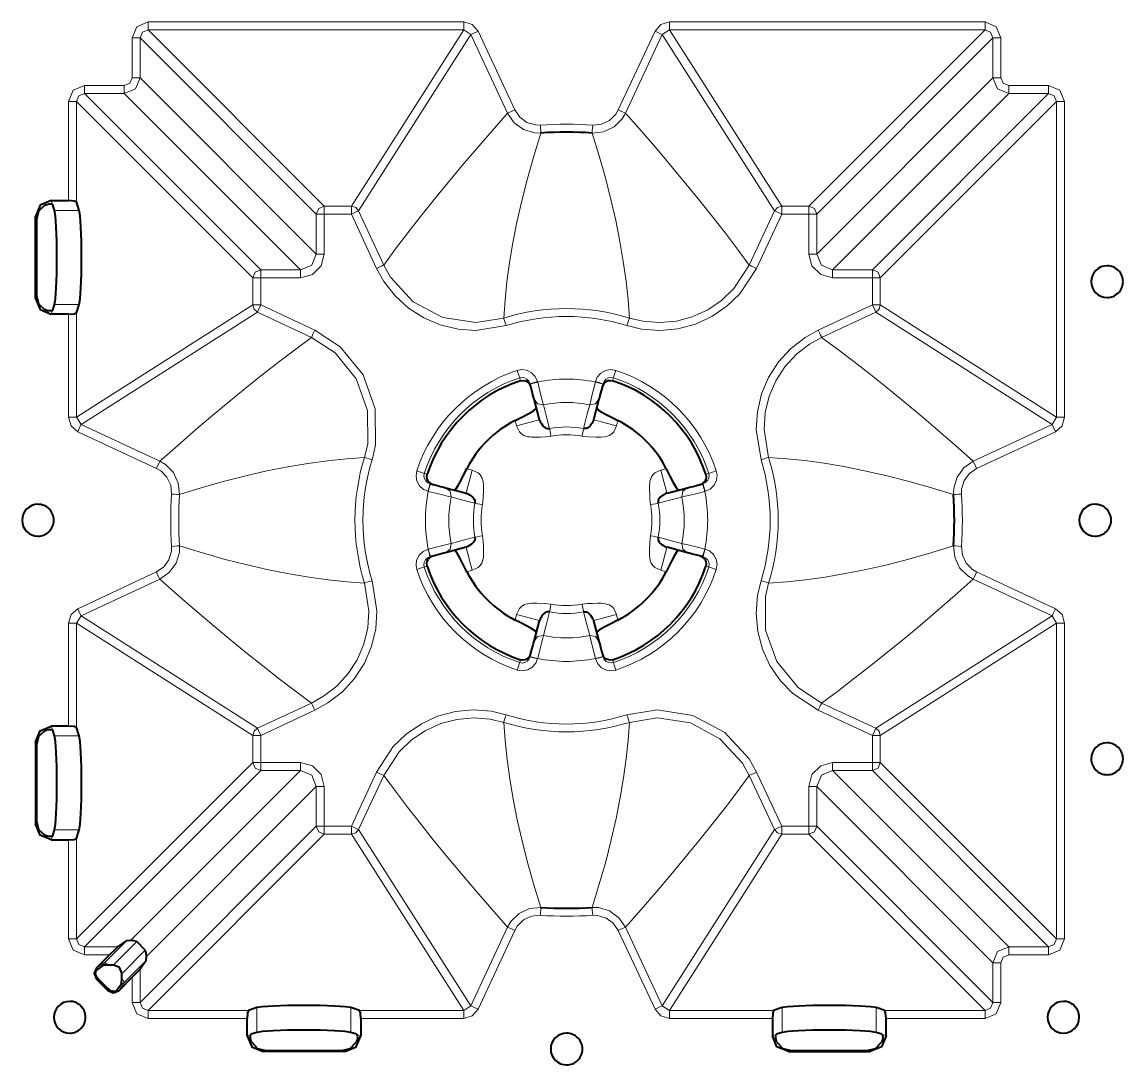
# Model space of a CAD drawing. Header units: millimetres. Extents: x 0 to 2941, y -405 to 1422.
# Drawn here: x 275.6 to 414.1, y 1134.7 to 1265.8 of the extents above; entities that cross this region are included whole.
import ezdxf

# ---------------------------------------------------------------- set-up
doc = ezdxf.new("R2010")
doc.units = ezdxf.units.MM
doc.layers.add('FINE', color=9, linetype='Continuous')
doc.layers.add('OUTLINE', color=7, linetype='Continuous')

msp = doc.modelspace()

# ---------------------------------------------------------------- linework, layer by layer
at = {"layer": 'FINE', "lineweight": 9}
for p, q in [((291.42, 1265.84), (331.13, 1265.84)), ((291.42, 1264.84), (313.59, 1242.66)), ((331.13, 1264.84), (291.42, 1264.84)), ((317, 1242.66), (331.13, 1264.84)), ((332.03, 1264.26), (331.13, 1264.84)), ((332.94, 1264.68), (337.55, 1254.78)), ((350.58, 1254.78), (355.2, 1264.68)), ((357.01, 1264.84), (356.1, 1264.26)), ((357.01, 1264.84), (371.13, 1242.66)), ((396.71, 1264.84), (357.01, 1264.84)), ((374.54, 1242.66), (396.71, 1264.84)), ((289.42, 1258.83), (289.42, 1263.84)), ((312.59, 1241.67), (290.42, 1263.84)), ((290.42, 1263.84), (290.42, 1258.83)), ((332.03, 1264.26), (317.91, 1242.09)), ((336.65, 1254.36), (332.03, 1264.26)), ((356.1, 1264.26), (351.48, 1254.36)), ((370.23, 1242.09), (356.1, 1264.26)), ((397.71, 1263.84), (375.54, 1241.67)), ((397.71, 1258.83), (397.71, 1263.84)), ((398.71, 1263.84), (398.71, 1258.83)), ((283.42, 1257.84), (288.42, 1257.84)), ((290.42, 1258.83), (312.59, 1236.66)), ((375.54, 1236.66), (397.71, 1258.83)), ((399.71, 1257.84), (404.71, 1257.84)), ((283.42, 1256.84), (305.59, 1234.67)), ((382.54, 1234.67), (404.71, 1256.84)), ((281.42, 1243.38), (281.42, 1255.84)), ((304.59, 1233.67), (282.42, 1255.84)), ((282.42, 1255.84), (282.42, 1243.22)), ((405.71, 1255.84), (383.54, 1233.67)), ((405.71, 1216.13), (405.71, 1255.84)), ((406.71, 1255.84), (406.71, 1216.13)), ((279.4, 1242.9), (279.25, 1243.38)), ((313.59, 1242.66), (317, 1242.66)), ((371.13, 1242.66), (374.54, 1242.66)), ((277.26, 1241.37), (277.38, 1241.02)), ((282.77, 1242.14), (279.67, 1242.14)), ((312.59, 1236.66), (312.59, 1241.67)), ((317.91, 1242.09), (321.08, 1235.28)), ((367.06, 1235.28), (370.23, 1242.09)), ((374.54, 1236.66), (374.54, 1241.67)), ((375.54, 1241.67), (375.54, 1236.66)), ((305.59, 1234.67), (310.6, 1234.67)), ((377.54, 1234.67), (382.54, 1234.67)), ((304.59, 1230.26), (304.59, 1233.67)), ((383.54, 1233.67), (383.54, 1230.26)), ((277.38, 1231.44), (277.26, 1231.09)), ((279.67, 1230.32), (282.77, 1230.32)), ((282.42, 1216.13), (304.59, 1230.26)), ((375.74, 1227.08), (382.54, 1230.26)), ((383.54, 1230.26), (405.71, 1216.13)), ((279.25, 1229.08), (279.4, 1229.56)), ((281.42, 1216.13), (281.42, 1229.08)), ((282.42, 1229.25), (282.42, 1216.13)), ((305.17, 1229.35), (283, 1215.23)), ((311.97, 1226.18), (305.17, 1229.35)), ((382.96, 1229.35), (376.16, 1226.18)), ((405.14, 1215.23), (382.96, 1229.35)), ((340.43, 1220.62), (340.44, 1220.57)), ((347.69, 1220.57), (347.7, 1220.62)), ((405.14, 1215.23), (405.71, 1216.13)), ((337.78, 1215.06), (337.6, 1215.74)), ((350.54, 1215.74), (350.35, 1215.06)), ((395.23, 1210.61), (405.14, 1215.23)), ((292.48, 1209.7), (282.57, 1214.32)), ((405.56, 1214.32), (395.65, 1209.7)), ((331.52, 1209.66), (332.2, 1209.48)), ((355.93, 1209.48), (356.62, 1209.66)), ((326.68, 1206.81), (326.64, 1206.83)), ((361.5, 1206.83), (361.45, 1206.81)), ((326.64, 1199.56), (326.68, 1199.57)), ((361.45, 1199.57), (361.5, 1199.56)), ((282.57, 1192.06), (292.48, 1196.68)), ((332.2, 1196.91), (331.52, 1196.72)), ((356.62, 1196.72), (355.93, 1196.91)), ((395.65, 1196.68), (405.56, 1192.06)), ((292.9, 1195.77), (283, 1191.15)), ((405.14, 1191.15), (395.23, 1195.77)), ((283, 1191.15), (282.42, 1190.25)), ((283, 1191.15), (305.17, 1177.03)), ((337.6, 1190.64), (337.78, 1191.32)), ((350.35, 1191.32), (350.54, 1190.64)), ((382.96, 1177.03), (405.14, 1191.15)), ((405.71, 1190.25), (405.14, 1191.15)), ((281.42, 1177.3), (281.42, 1190.25)), ((304.59, 1176.12), (282.42, 1190.25)), ((282.42, 1190.25), (282.42, 1177.13)), ((405.71, 1190.25), (383.54, 1176.12)), ((405.71, 1150.54), (405.71, 1190.25)), ((406.71, 1190.25), (406.71, 1150.54)), ((340.44, 1185.81), (340.43, 1185.76)), ((347.7, 1185.76), (347.69, 1185.81)), ((376.16, 1180.2), (382.96, 1177.03)), ((279.25, 1177.3), (279.4, 1176.82)), ((279.67, 1176.06), (282.77, 1176.06)), ((304.59, 1172.71), (304.59, 1176.12)), ((305.59, 1176.12), (305.59, 1172.71)), ((383.54, 1176.12), (383.54, 1172.71)), ((277.38, 1174.94), (277.26, 1175.29)), ((282.42, 1150.54), (304.59, 1172.71)), ((289.22, 1150.34), (310.6, 1171.72)), ((305.59, 1172.71), (310.6, 1172.71)), ((310.6, 1171.72), (305.59, 1171.72)), ((377.54, 1171.72), (399.71, 1149.54)), ((404.71, 1149.54), (382.54, 1171.72)), ((383.54, 1172.71), (405.71, 1150.54)), ((317, 1164.71), (320.17, 1171.52)), ((321.08, 1171.1), (317.91, 1164.29)), ((370.23, 1164.29), (367.06, 1171.1)), ((367.96, 1171.52), (371.13, 1164.71)), ((312.59, 1169.72), (291.22, 1148.34)), ((313.59, 1169.72), (313.59, 1164.71)), ((374.54, 1164.71), (374.54, 1169.72)), ((277.26, 1165.01), (277.38, 1165.36)), ((279.4, 1163.48), (279.25, 1163)), ((282.77, 1164.24), (279.67, 1164.24)), ((313.59, 1163.72), (291.42, 1141.54)), ((313.59, 1164.71), (317, 1164.71)), ((317, 1163.72), (313.59, 1163.72)), ((331.13, 1141.54), (317, 1163.72)), ((317.91, 1164.29), (332.03, 1142.12)), ((356.1, 1142.12), (370.23, 1164.29)), ((371.13, 1163.72), (357.01, 1141.54)), ((371.13, 1164.71), (374.54, 1164.71)), ((374.54, 1163.72), (371.13, 1163.72)), ((396.71, 1141.54), (374.54, 1163.72)), ((375.54, 1164.71), (397.71, 1142.54)), ((281.42, 1150.54), (281.42, 1163)), ((282.42, 1163.17), (282.42, 1150.54)), ((332.03, 1142.12), (336.65, 1152.02)), ((337.55, 1151.6), (332.94, 1141.7)), ((355.2, 1141.7), (350.58, 1151.6)), ((351.48, 1152.02), (356.1, 1142.12)), ((288.69, 1150.3), (285.99, 1147.59)), ((287.05, 1147.24), (290.01, 1150.2)), ((286.59, 1148.55), (283.42, 1148.55)), ((291.07, 1149.13), (288.12, 1146.17)), ((399.71, 1149.54), (404.71, 1149.54)), ((285.99, 1147.59), (284.95, 1146.9)), ((284.94, 1145.48), (285.09, 1145.58)), ((289.42, 1142.54), (289.42, 1145.72)), ((286.46, 1144.22), (286.36, 1144.07)), ((291.42, 1141.54), (304.04, 1141.54)), ((305.12, 1141.9), (305.12, 1138.79)), ((316.93, 1138.79), (316.93, 1141.9)), ((318.01, 1141.54), (331.13, 1141.54)), ((331.13, 1141.54), (332.03, 1142.12)), ((356.1, 1142.12), (357.01, 1141.54)), ((357.01, 1141.54), (370.12, 1141.54)), ((371.2, 1138.79), (371.2, 1141.9)), ((383.02, 1141.9), (383.02, 1138.79)), ((384.09, 1141.54), (396.71, 1141.54)), ((303.88, 1140.55), (291.42, 1140.55)), ((331.13, 1140.55), (318.18, 1140.55)), ((369.96, 1140.55), (357.01, 1140.55)), ((396.71, 1140.55), (384.26, 1140.55)), ((304.36, 1138.53), (303.88, 1138.37)), ((318.18, 1138.37), (317.69, 1138.53)), ((369.96, 1138.37), (370.44, 1138.53)), ((383.77, 1138.53), (384.26, 1138.37)), ((305.89, 1136.39), (306.24, 1136.5)), ((315.81, 1136.5), (316.17, 1136.39)), ((372.32, 1136.5), (371.97, 1136.39)), ((382.25, 1136.39), (381.89, 1136.5))]:
    msp.add_line(p, q, dxfattribs=at)
for points in [[(289.42, 1263.84), (290.01, 1265.25), (291.42, 1265.84)], [(291.42, 1264.84), (290.71, 1264.55), (290.42, 1263.84)], [(291.42, 1264.84), (291.42, 1265.15), (291.42, 1265.84)], [(331.13, 1264.84), (331.13, 1265.15), (331.13, 1265.84)], [(331.13, 1265.84), (332.2, 1265.52), (332.94, 1264.68)], [(332.03, 1264.26), (332.31, 1264.39), (332.94, 1264.68)], [(355.2, 1264.68), (355.93, 1265.52), (357.01, 1265.84)], [(356.1, 1264.26), (355.82, 1264.39), (355.2, 1264.68)], [(357.01, 1264.84), (357.01, 1265.15), (357.01, 1265.84)], [(357.01, 1265.84), (396.71, 1265.84), (398.13, 1265.25), (398.71, 1263.84)], [(396.71, 1264.84), (396.71, 1265.15), (396.71, 1265.84)], [(397.71, 1263.84), (397.42, 1264.55), (396.71, 1264.84)], [(290.42, 1263.84), (290.11, 1263.84), (289.42, 1263.84)], [(397.71, 1263.84), (398.02, 1263.84), (398.71, 1263.84)], [(281.42, 1255.84), (282.01, 1257.25), (283.42, 1257.84)], [(283.42, 1256.84), (283.42, 1257.15), (283.42, 1257.84)], [(290.42, 1258.83), (289.83, 1257.42), (288.42, 1256.84)], [(288.42, 1257.84), (289.13, 1258.13), (289.42, 1258.83)], [(288.42, 1256.84), (288.42, 1257.15), (288.42, 1257.84)], [(290.42, 1258.83), (290.11, 1258.83), (289.42, 1258.83)], [(397.71, 1258.83), (398.02, 1258.83), (398.71, 1258.83)], [(399.71, 1256.84), (398.3, 1257.42), (397.71, 1258.83)], [(398.71, 1258.83), (399, 1258.13), (399.71, 1257.84)], [(399.71, 1256.84), (399.71, 1257.15), (399.71, 1257.84)], [(404.71, 1256.84), (404.71, 1257.15), (404.71, 1257.84)], [(404.71, 1257.84), (406.13, 1257.25), (406.71, 1255.84)], [(283.42, 1256.84), (282.71, 1256.55), (282.42, 1255.84)], [(310.6, 1234.67), (288.42, 1256.84), (283.42, 1256.84)], [(405.71, 1255.84), (405.42, 1256.55), (404.71, 1256.84), (399.71, 1256.84), (377.54, 1234.67)], [(282.42, 1255.84), (282.11, 1255.84), (281.42, 1255.84)], [(405.71, 1255.84), (406.02, 1255.84), (406.71, 1255.84)], [(321.08, 1235.28), (322.57, 1237.3), (324.12, 1239.34), (325.74, 1241.42), (327.43, 1243.52), (329.17, 1245.66), (330.95, 1247.79), (332.79, 1249.95), (334.69, 1252.14), (336.65, 1254.36)], [(336.65, 1254.36), (336.73, 1254.4), (336.93, 1254.49), (337.22, 1254.62), (337.55, 1254.78)], [(340.84, 1251.88), (340.03, 1251.9), (338.64, 1252.31), (337.47, 1253.17), (336.65, 1254.36)], [(337.55, 1254.78), (338.19, 1253.86), (339.09, 1253.21), (340.15, 1252.89), (340.78, 1252.87)], [(351.48, 1254.36), (351.07, 1253.66), (350.04, 1252.64), (348.73, 1252.02), (347.29, 1251.88)], [(347.36, 1252.87), (348.46, 1252.99), (349.47, 1253.46), (350.26, 1254.24), (350.58, 1254.78)], [(351.48, 1254.36), (351.4, 1254.4), (351.2, 1254.49), (350.91, 1254.62), (350.58, 1254.78)], [(351.48, 1254.36), (353.48, 1252.1), (355.41, 1249.87), (357.28, 1247.67), (359.09, 1245.51), (360.83, 1243.37), (362.48, 1241.3), (364.06, 1239.27), (365.59, 1237.26), (367.06, 1235.28)], [(340.84, 1251.88), (340.84, 1251.97), (340.82, 1252.19), (340.8, 1252.5), (340.78, 1252.87)], [(347.29, 1251.88), (347.3, 1251.97), (347.31, 1252.19), (347.33, 1252.5), (347.36, 1252.87)], [(340.84, 1251.88), (339.95, 1248.97), (339.15, 1246.14), (338.44, 1243.37), (337.83, 1240.68), (337.32, 1238.07), (336.9, 1235.58), (336.57, 1233.18), (336.33, 1230.85), (336.16, 1228.61)], [(351.97, 1228.61), (351.8, 1230.89), (351.55, 1233.26), (351.21, 1235.72), (350.78, 1238.25), (350.26, 1240.87), (349.65, 1243.52), (348.96, 1246.24), (348.17, 1249.02), (347.29, 1251.88)], [(312.59, 1241.67), (312.89, 1242.37), (313.59, 1242.66)], [(313.59, 1242.66), (313.59, 1242.35), (313.59, 1241.67)], [(317, 1242.66), (317, 1242.35), (317, 1241.67)], [(317, 1242.66), (317.54, 1242.51), (317.91, 1242.09)], [(370.23, 1242.09), (370.6, 1242.51), (371.13, 1242.66)], [(371.13, 1242.66), (371.13, 1242.35), (371.13, 1241.67)], [(374.54, 1242.66), (374.54, 1242.35), (374.54, 1241.67), (375.23, 1241.67), (375.54, 1241.67)], [(374.54, 1242.66), (375.25, 1242.37), (375.54, 1241.67)], [(312.59, 1241.67), (312.9, 1241.67), (313.59, 1241.67)], [(317.91, 1242.09), (317.62, 1241.96), (317, 1241.67)], [(370.23, 1242.09), (370.51, 1241.96), (371.13, 1241.67)], [(310.6, 1234.67), (312.01, 1235.25), (312.59, 1236.66)], [(312.59, 1236.66), (312.9, 1236.66), (313.59, 1236.66)], [(377.54, 1233.67), (376.04, 1234.07), (374.94, 1235.16), (374.54, 1236.66)], [(374.54, 1236.66), (375.23, 1236.66), (375.54, 1236.66)], [(375.54, 1236.66), (376.12, 1235.25), (377.54, 1234.67)], [(304.59, 1233.67), (304.89, 1234.37), (305.59, 1234.67)], [(305.59, 1234.67), (305.59, 1234.35), (305.59, 1233.67)], [(310.6, 1234.67), (310.6, 1234.35), (310.6, 1233.67)], [(321.08, 1235.28), (320.99, 1235.25), (320.8, 1235.15), (320.51, 1235.02), (320.17, 1234.86)], [(321.08, 1235.28), (321.92, 1233.76), (324.78, 1230.66), (328.49, 1228.68), (332.65, 1228.05), (336.16, 1228.61)], [(351.97, 1228.61), (353.67, 1228.21), (355.75, 1228.04), (357.88, 1228.24), (359.89, 1228.77), (361.84, 1229.66), (363.57, 1230.83), (365.11, 1232.31), (367.06, 1235.28)], [(367.06, 1235.28), (367.14, 1235.25), (367.34, 1235.15), (367.63, 1235.02), (367.96, 1234.86)], [(377.54, 1233.67), (377.54, 1234.35), (377.54, 1234.67)], [(382.54, 1233.67), (382.54, 1234.35), (382.54, 1234.67)], [(382.54, 1234.67), (383.25, 1234.37), (383.54, 1233.67)], [(304.59, 1233.67), (304.9, 1233.67), (305.59, 1233.67)], [(382.54, 1230.26), (382.54, 1233.67), (377.54, 1233.67)], [(382.54, 1233.67), (383.23, 1233.67), (383.54, 1233.67)], [(304.59, 1230.26), (304.9, 1230.26), (305.59, 1230.26)], [(305.17, 1229.35), (304.75, 1229.72), (304.59, 1230.26)], [(305.17, 1229.35), (305.3, 1229.63), (305.59, 1230.26)], [(382.54, 1230.26), (382.83, 1229.63), (382.96, 1229.35)], [(382.54, 1230.26), (383.23, 1230.26), (383.54, 1230.26)], [(383.54, 1230.26), (383.38, 1229.72), (382.96, 1229.35)], [(336.16, 1228.61), (336.19, 1228.52), (336.26, 1228.31), (336.35, 1228.01), (336.46, 1227.66)], [(351.97, 1228.61), (351.94, 1228.52), (351.88, 1228.31), (351.78, 1228.01), (351.67, 1227.66)], [(292.9, 1210.61), (295.16, 1212.6), (297.39, 1214.54), (299.58, 1216.41), (301.75, 1218.21), (303.89, 1219.95), (305.95, 1221.6), (307.99, 1223.19), (310, 1224.71), (311.97, 1226.18)], [(311.97, 1226.18), (312.01, 1226.26), (312.1, 1226.46), (312.24, 1226.75), (312.39, 1227.08)], [(318.65, 1211.09), (319.05, 1212.79), (319.02, 1217), (317.6, 1220.97), (314.95, 1224.24), (311.97, 1226.18)], [(368.53, 1210.8), (367.92, 1214.58), (368.07, 1216.83), (368.61, 1219.08), (369.49, 1221.15), (370.75, 1223.09), (372.26, 1224.75), (374.09, 1226.17), (375.74, 1227.08)], [(376.16, 1226.18), (374.63, 1225.33), (372.99, 1224.06), (371.54, 1222.48), (370.4, 1220.73), (369.56, 1218.77), (369.07, 1216.74), (368.92, 1214.6), (369.49, 1211.09)], [(375.74, 1227.08), (375.89, 1226.75), (376.03, 1226.46), (376.12, 1226.26), (376.16, 1226.18)], [(376.16, 1226.18), (378.17, 1224.69), (380.22, 1223.13), (382.29, 1221.51), (384.4, 1219.83), (386.54, 1218.08), (388.67, 1216.31), (390.82, 1214.47), (393.01, 1212.57), (395.23, 1210.61)], [(337.87, 1222.03), (338.38, 1222.13), (339.05, 1222.05), (339.66, 1221.74), (340.14, 1221.25), (340.43, 1220.62)], [(338.18, 1221.1), (338.07, 1221.42), (337.87, 1222.03)], [(347.7, 1220.62), (347.94, 1221.17), (348.38, 1221.68), (348.96, 1222.01), (349.61, 1222.13), (350.27, 1222.03)], [(349.96, 1221.1), (350.06, 1221.42), (350.27, 1222.03)], [(339.47, 1220.36), (339.32, 1220.69), (339.08, 1220.94), (338.77, 1221.1), (338.43, 1221.15), (338.18, 1221.1), (338.23, 1220.9), (338.27, 1220.73)], [(339.47, 1220.36), (339.75, 1220.44), (340.43, 1220.62)], [(339.48, 1220.32), (339.76, 1220.39), (340.44, 1220.57)], [(340.44, 1220.57), (340.68, 1219.61), (340.89, 1218.75), (341.05, 1218.1), (341.14, 1217.73), (341.15, 1217.7)], [(346.98, 1217.7), (347.06, 1218.03), (347.21, 1218.65), (347.42, 1219.48), (347.65, 1220.44), (347.69, 1220.57)], [(348.66, 1220.32), (348.37, 1220.39), (347.69, 1220.57)], [(348.67, 1220.36), (348.38, 1220.44), (347.7, 1220.62)], [(349.96, 1221.1), (349.63, 1221.15), (349.3, 1221.08), (349.01, 1220.91), (348.79, 1220.64), (348.67, 1220.36)], [(349.86, 1220.73), (349.95, 1221.06), (349.96, 1221.1)], [(339.99, 1218.41), (340.42, 1217.83), (341.15, 1217.7)], [(341.15, 1217.7), (341.24, 1217.37), (341.59, 1216.02), (341.93, 1214.72)], [(346.2, 1214.72), (346.29, 1215.06), (346.64, 1216.41), (346.98, 1217.7)], [(348.14, 1218.41), (347.71, 1217.83), (346.98, 1217.7)], [(282.42, 1216.13), (282.11, 1216.13), (281.42, 1216.13)], [(282.57, 1214.32), (281.73, 1215.06), (281.42, 1216.13)], [(282.42, 1216.13), (283, 1215.23), (292.9, 1210.61)], [(406.71, 1216.13), (406.4, 1215.06), (405.56, 1214.32)], [(405.71, 1216.13), (406.02, 1216.13), (406.71, 1216.13)], [(283, 1215.23), (282.86, 1214.94), (282.57, 1214.32)], [(340.68, 1215.83), (340.46, 1215.77), (339.83, 1215.61), (338.89, 1215.35), (337.78, 1215.06)], [(337.78, 1215.06), (338.13, 1214.31), (338.38, 1214.04), (338.68, 1213.85), (339.19, 1213.69), (339.43, 1213.66), (339.72, 1213.64), (340.13, 1213.64), (340.81, 1213.65), (341.42, 1213.67), (342.11, 1213.75)], [(342.11, 1213.75), (342.05, 1214.09), (341.99, 1214.39), (341.95, 1214.6), (341.93, 1214.72)], [(346.02, 1213.75), (346.85, 1213.67), (347.81, 1213.64), (348.42, 1213.64), (348.94, 1213.69), (349.21, 1213.75), (349.45, 1213.85), (349.75, 1214.04), (350.01, 1214.31), (350.35, 1215.06)], [(346.02, 1213.75), (346.08, 1214.09), (346.14, 1214.39), (346.18, 1214.6), (346.2, 1214.72)], [(350.35, 1215.06), (349.24, 1215.35), (348.3, 1215.61), (347.67, 1215.77), (347.45, 1215.83)], [(405.14, 1215.23), (405.27, 1214.94), (405.56, 1214.32)], [(292.9, 1210.61), (292.86, 1210.53), (292.77, 1210.33), (292.63, 1210.04), (292.48, 1209.7)], [(292.9, 1210.61), (293.6, 1210.2), (294.62, 1209.17), (295.23, 1207.86), (295.38, 1206.41)], [(318.65, 1211.09), (316.37, 1210.93), (314, 1210.67), (311.54, 1210.33), (309, 1209.9), (306.38, 1209.38), (303.74, 1208.78), (301.02, 1208.08), (298.23, 1207.29), (295.38, 1206.41)], [(318.65, 1211.09), (318.73, 1211.07), (318.94, 1211), (319.25, 1210.91), (319.6, 1210.8)], [(368.53, 1210.8), (368.89, 1210.91), (369.19, 1211), (369.4, 1211.07), (369.49, 1211.09)], [(392.75, 1206.41), (389.85, 1207.31), (387.01, 1208.11), (384.25, 1208.81), (381.56, 1209.42), (378.95, 1209.94), (376.46, 1210.36), (374.05, 1210.69), (371.73, 1210.93), (369.49, 1211.09)], [(392.75, 1206.41), (392.78, 1207.23), (393.19, 1208.61), (394.04, 1209.78), (395.23, 1210.61)], [(395.23, 1210.61), (395.27, 1210.53), (395.36, 1210.33), (395.5, 1210.04), (395.65, 1209.7)], [(294.38, 1206.48), (294.27, 1207.59), (293.8, 1208.59), (293.02, 1209.39), (292.48, 1209.7)], [(326.64, 1206.83), (326.09, 1207.06), (325.58, 1207.5), (325.25, 1208.08), (325.13, 1208.73), (325.22, 1209.39)], [(326.16, 1209.08), (325.83, 1209.19), (325.22, 1209.39)], [(332.2, 1209.48), (331.9, 1208.37), (331.65, 1207.43), (331.48, 1206.8), (331.42, 1206.58)], [(333.5, 1205.15), (333.59, 1205.97), (333.61, 1206.93), (333.61, 1207.54), (333.57, 1208.06), (333.51, 1208.33), (333.41, 1208.57), (333.21, 1208.88), (332.95, 1209.13), (332.2, 1209.48)], [(355.93, 1209.48), (355.19, 1209.13), (354.92, 1208.88), (354.72, 1208.57), (354.56, 1208.06), (354.53, 1207.83), (354.52, 1207.54), (354.52, 1207.13), (354.53, 1206.44), (354.55, 1205.84), (354.63, 1205.15)], [(356.71, 1206.58), (356.65, 1206.8), (356.48, 1207.43), (356.23, 1208.37), (355.93, 1209.48)], [(362.91, 1209.39), (363.01, 1208.88), (362.93, 1208.21), (362.62, 1207.59), (362.12, 1207.11), (361.5, 1206.83)], [(361.97, 1209.08), (362.3, 1209.19), (362.91, 1209.39)], [(395.65, 1209.7), (394.74, 1209.07), (394.09, 1208.17), (393.77, 1207.1), (393.75, 1206.48)], [(326.53, 1208.98), (326.19, 1209.07), (326.16, 1209.08), (326.11, 1208.75), (326.18, 1208.43), (326.35, 1208.14), (326.61, 1207.91), (326.89, 1207.79)], [(326.89, 1207.79), (326.82, 1207.51), (326.64, 1206.83)], [(326.94, 1207.78), (326.87, 1207.5), (326.68, 1206.81)], [(361.19, 1207.78), (361.27, 1207.5), (361.45, 1206.81)], [(361.24, 1207.79), (361.56, 1207.94), (361.82, 1208.18), (361.98, 1208.49), (362.02, 1208.82), (361.97, 1209.08)], [(361.24, 1207.79), (361.31, 1207.51), (361.5, 1206.83)], [(361.97, 1209.08), (361.78, 1209.03), (361.6, 1208.98)], [(295.38, 1206.41), (295.29, 1206.42), (295.07, 1206.44), (294.75, 1206.46), (294.38, 1206.48)], [(329.55, 1206.11), (329.22, 1206.19), (328.61, 1206.34), (327.78, 1206.54), (326.82, 1206.78), (326.68, 1206.81)], [(328.85, 1207.27), (329.43, 1206.83), (329.55, 1206.11)], [(359.29, 1207.27), (358.71, 1206.83), (358.58, 1206.11)], [(361.45, 1206.81), (360.48, 1206.57), (359.63, 1206.36), (358.98, 1206.2), (358.61, 1206.11), (358.58, 1206.11)], [(392.75, 1206.41), (392.84, 1206.42), (393.06, 1206.44), (393.38, 1206.46), (393.75, 1206.48)], [(333.5, 1205.15), (333.17, 1205.21), (332.87, 1205.26), (332.65, 1205.3), (332.54, 1205.33)], [(355.6, 1205.33), (355.48, 1205.3), (355.26, 1205.26), (354.97, 1205.21), (354.63, 1205.15)], [(332.2, 1196.91), (332.95, 1197.25), (333.21, 1197.5), (333.41, 1197.81), (333.57, 1198.32), (333.6, 1198.55), (333.61, 1198.84), (333.62, 1199.25), (333.6, 1199.94), (333.59, 1200.55), (333.5, 1201.23)], [(333.5, 1201.23), (333.17, 1201.17), (332.87, 1201.12), (332.65, 1201.08), (332.54, 1201.06)], [(354.63, 1201.23), (354.54, 1200.41), (354.52, 1199.45), (354.52, 1198.84), (354.56, 1198.32), (354.63, 1198.05), (354.72, 1197.81), (354.92, 1197.5), (355.19, 1197.25), (355.93, 1196.91)], [(355.6, 1201.06), (355.48, 1201.08), (355.26, 1201.12), (354.97, 1201.17), (354.63, 1201.23)], [(355.6, 1201.06), (355.93, 1200.97), (357.28, 1200.61), (358.58, 1200.27)], [(292.48, 1196.68), (293.39, 1197.31), (294.05, 1198.21), (294.37, 1199.28), (294.38, 1199.9)], [(295.38, 1199.97), (295.29, 1199.96), (295.07, 1199.95), (294.75, 1199.92), (294.38, 1199.9)], [(295.38, 1199.97), (298.29, 1199.07), (301.12, 1198.27), (303.88, 1197.57), (306.57, 1196.96), (309.19, 1196.44), (311.67, 1196.03), (314.08, 1195.7), (316.41, 1195.45), (318.65, 1195.29)], [(325.22, 1196.99), (325.13, 1197.5), (325.21, 1198.17), (325.51, 1198.79), (326.01, 1199.27), (326.64, 1199.56)], [(326.64, 1199.56), (326.82, 1198.87), (326.89, 1198.59)], [(326.68, 1199.57), (327.65, 1199.81), (328.51, 1200.02), (329.16, 1200.18), (329.53, 1200.27), (329.55, 1200.27)], [(326.68, 1199.57), (326.87, 1198.88), (326.94, 1198.6)], [(329.55, 1200.27), (329.43, 1199.55), (328.85, 1199.11)], [(332.2, 1196.91), (331.9, 1198.01), (331.65, 1198.95), (331.48, 1199.58), (331.42, 1199.8)], [(355.93, 1196.91), (356.23, 1198.01), (356.48, 1198.95), (356.65, 1199.58), (356.71, 1199.8)], [(358.58, 1200.27), (358.91, 1200.19), (359.52, 1200.04), (360.36, 1199.84), (361.31, 1199.6), (361.45, 1199.57)], [(358.58, 1200.27), (358.71, 1199.55), (359.29, 1199.11)], [(361.45, 1199.57), (361.27, 1198.88), (361.19, 1198.6)], [(361.5, 1199.56), (361.31, 1198.87), (361.24, 1198.59)], [(361.5, 1199.56), (362.04, 1199.32), (362.55, 1198.88), (362.88, 1198.3), (363.01, 1197.65), (362.91, 1196.99)], [(369.49, 1195.29), (371.77, 1195.45), (374.14, 1195.71), (376.59, 1196.05), (379.13, 1196.48), (381.75, 1197), (384.4, 1197.6), (387.11, 1198.3), (389.9, 1199.09), (392.75, 1199.97)], [(392.75, 1199.97), (392.84, 1199.96), (393.06, 1199.95), (393.38, 1199.92), (393.75, 1199.9)], [(395.23, 1195.77), (394.53, 1196.18), (393.52, 1197.22), (392.9, 1198.53), (392.75, 1199.97)], [(393.75, 1199.9), (393.86, 1198.79), (394.34, 1197.79), (395.12, 1196.99), (395.65, 1196.68)], [(361.6, 1197.4), (361.94, 1197.31), (361.97, 1197.3), (362.02, 1197.63), (361.96, 1197.95), (361.78, 1198.25), (361.52, 1198.47), (361.24, 1198.59)], [(292.9, 1195.77), (292.86, 1195.86), (292.77, 1196.05), (292.63, 1196.34), (292.48, 1196.68)], [(325.22, 1196.99), (325.83, 1197.19), (326.16, 1197.3)], [(326.16, 1197.3), (326.35, 1197.35), (326.53, 1197.4)], [(362.91, 1196.99), (362.3, 1197.19), (361.97, 1197.3)], [(395.23, 1195.77), (395.27, 1195.86), (395.36, 1196.05), (395.5, 1196.34), (395.65, 1196.68)], [(311.97, 1180.2), (309.96, 1181.69), (307.92, 1183.25), (305.84, 1184.87), (303.73, 1186.55), (301.6, 1188.3), (299.47, 1190.07), (297.31, 1191.91), (295.12, 1193.81), (292.9, 1195.77)], [(305.17, 1177.03), (311.97, 1180.2), (313.5, 1181.05), (315.15, 1182.32), (316.6, 1183.9), (317.73, 1185.65), (318.57, 1187.62), (319.06, 1189.64), (319.21, 1191.78), (318.65, 1195.29)], [(318.65, 1195.29), (318.73, 1195.31), (318.94, 1195.38), (319.25, 1195.47), (319.6, 1195.58)], [(375.74, 1179.3), (372.53, 1181.39), (370.97, 1183.01), (369.66, 1184.93), (368.73, 1186.97), (368.13, 1189.2), (367.92, 1191.44), (368.1, 1193.75), (368.53, 1195.58)], [(368.53, 1195.58), (368.89, 1195.47), (369.19, 1195.38), (369.4, 1195.31), (369.49, 1195.29)], [(369.49, 1195.29), (369.09, 1193.59), (369.11, 1189.38), (370.53, 1185.41), (373.19, 1182.14), (376.16, 1180.2)], [(395.23, 1195.77), (392.97, 1193.78), (390.75, 1191.84), (388.55, 1189.97), (386.38, 1188.17), (384.25, 1186.43), (382.18, 1184.78), (380.14, 1183.19), (378.14, 1181.67), (376.16, 1180.2)], [(342.11, 1192.63), (341.28, 1192.72), (340.33, 1192.74), (339.72, 1192.74), (339.19, 1192.69), (338.93, 1192.63), (338.68, 1192.53), (338.38, 1192.34), (338.13, 1192.07), (337.78, 1191.32)], [(341.93, 1191.66), (341.95, 1191.78), (341.99, 1192), (342.05, 1192.29), (342.11, 1192.63)], [(350.35, 1191.32), (350.01, 1192.07), (349.75, 1192.34), (349.45, 1192.53), (348.94, 1192.69), (348.7, 1192.72), (348.42, 1192.74), (348, 1192.74), (347.32, 1192.73), (346.71, 1192.71), (346.02, 1192.63)], [(346.2, 1191.66), (346.18, 1191.78), (346.14, 1192), (346.08, 1192.29), (346.02, 1192.63)], [(281.42, 1190.25), (281.73, 1191.32), (282.57, 1192.06)], [(283, 1191.15), (282.86, 1191.44), (282.57, 1192.06)], [(337.78, 1191.32), (338.89, 1191.03), (339.83, 1190.78), (340.46, 1190.61), (340.68, 1190.55)], [(347.45, 1190.55), (347.67, 1190.61), (348.3, 1190.78), (349.24, 1191.03), (350.35, 1191.32)], [(405.14, 1191.15), (405.27, 1191.44), (405.56, 1192.06)], [(405.56, 1192.06), (406.4, 1191.32), (406.71, 1190.25)], [(282.42, 1190.25), (282.11, 1190.25), (281.42, 1190.25)], [(405.71, 1190.25), (406.02, 1190.25), (406.71, 1190.25)], [(341.15, 1188.68), (340.42, 1188.55), (339.99, 1187.97)], [(341.15, 1188.68), (341.07, 1188.35), (340.92, 1187.73), (340.71, 1186.9), (340.48, 1185.95), (340.44, 1185.81)], [(347.69, 1185.81), (347.45, 1186.77), (347.24, 1187.63), (347.08, 1188.28), (346.99, 1188.65), (346.98, 1188.68)], [(346.98, 1188.68), (347.71, 1188.55), (348.14, 1187.97)], [(340.43, 1185.76), (340.2, 1185.22), (339.75, 1184.71), (339.18, 1184.37), (338.52, 1184.25), (337.87, 1184.35)], [(338.27, 1185.65), (338.19, 1185.32), (338.18, 1185.28), (338.5, 1185.23), (338.83, 1185.3), (339.12, 1185.47), (339.35, 1185.74), (339.47, 1186.02)], [(340.43, 1185.76), (339.75, 1185.94), (339.47, 1186.02)], [(340.44, 1185.81), (339.76, 1185.99), (339.48, 1186.06)], [(347.69, 1185.81), (348.37, 1185.99), (348.66, 1186.06)], [(347.7, 1185.76), (348.38, 1185.94), (348.67, 1186.02)], [(350.27, 1184.35), (349.75, 1184.25), (349.08, 1184.33), (348.47, 1184.64), (347.99, 1185.13), (347.7, 1185.76)], [(348.67, 1186.02), (348.81, 1185.69), (349.06, 1185.44), (349.36, 1185.28), (349.7, 1185.24), (349.96, 1185.28), (349.91, 1185.48), (349.86, 1185.65)], [(337.87, 1184.35), (338.07, 1184.96), (338.18, 1185.28)], [(350.27, 1184.35), (350.06, 1184.96), (349.96, 1185.28)], [(311.97, 1180.2), (312.01, 1180.12), (312.1, 1179.92), (312.24, 1179.63), (312.39, 1179.3)], [(375.74, 1179.3), (375.89, 1179.63), (376.03, 1179.92), (376.12, 1180.12), (376.16, 1180.2)], [(336.46, 1178.72), (336.35, 1178.37), (336.26, 1178.07), (336.19, 1177.86), (336.16, 1177.77)], [(351.67, 1178.72), (355.46, 1179.33), (359.96, 1178.65), (363.97, 1176.51), (367.05, 1173.17), (367.96, 1171.52)], [(351.67, 1178.72), (351.78, 1178.37), (351.88, 1178.07), (351.94, 1177.86), (351.97, 1177.77)], [(377.54, 1172.71), (382.54, 1172.71), (382.54, 1176.12), (375.74, 1179.3)], [(336.16, 1177.77), (334.46, 1178.17), (332.39, 1178.34), (330.25, 1178.14), (328.24, 1177.61), (326.29, 1176.72), (324.57, 1175.56), (323.02, 1174.07), (321.08, 1171.1)], [(336.16, 1177.77), (336.33, 1175.49), (336.58, 1173.12), (336.92, 1170.66), (337.35, 1168.13), (337.87, 1165.51), (338.48, 1162.86), (339.17, 1160.14), (339.96, 1157.36), (340.84, 1154.5)], [(347.29, 1154.5), (348.19, 1157.41), (348.99, 1160.24), (349.69, 1163.01), (350.3, 1165.7), (350.81, 1168.31), (351.23, 1170.8), (351.56, 1173.21), (351.81, 1175.53), (351.97, 1177.77)], [(367.06, 1171.1), (366.21, 1172.62), (363.36, 1175.72), (359.64, 1177.7), (355.48, 1178.33), (351.97, 1177.77)], [(304.59, 1176.12), (304.75, 1176.66), (305.17, 1177.03)], [(304.59, 1176.12), (304.9, 1176.12), (305.59, 1176.12)], [(305.17, 1177.03), (305.3, 1176.75), (305.59, 1176.12)], [(382.54, 1176.12), (382.83, 1176.75), (382.96, 1177.03)], [(382.54, 1176.12), (383.23, 1176.12), (383.54, 1176.12)], [(382.96, 1177.03), (383.38, 1176.66), (383.54, 1176.12)], [(305.59, 1171.72), (283.42, 1149.54), (287.61, 1149.54)], [(304.59, 1172.71), (304.9, 1172.71), (305.59, 1172.71)], [(305.59, 1171.72), (304.89, 1172.01), (304.59, 1172.71)], [(305.59, 1171.72), (305.59, 1172.03), (305.59, 1172.71)], [(310.6, 1172.71), (312.09, 1172.31), (313.19, 1171.22), (313.59, 1169.72)], [(310.6, 1171.72), (310.6, 1172.03), (310.6, 1172.71)], [(312.59, 1169.72), (312.01, 1171.13), (310.6, 1171.72)], [(374.54, 1169.72), (374.94, 1171.22), (376.04, 1172.31), (377.54, 1172.71)], [(377.54, 1171.72), (376.12, 1171.13), (375.54, 1169.72)], [(377.54, 1172.71), (377.54, 1172.03), (377.54, 1171.72)], [(383.54, 1172.71), (383.25, 1172.01), (382.54, 1171.72), (377.54, 1171.72)], [(382.54, 1172.71), (382.54, 1172.03), (382.54, 1171.72)], [(382.54, 1172.71), (383.23, 1172.71), (383.54, 1172.71)], [(320.17, 1171.52), (320.51, 1171.36), (320.8, 1171.23), (320.99, 1171.13), (321.08, 1171.1)], [(336.65, 1152.02), (334.65, 1154.28), (332.72, 1156.51), (330.85, 1158.71), (329.05, 1160.88), (327.3, 1163.01), (325.66, 1165.08), (324.07, 1167.11), (322.54, 1169.12), (321.08, 1171.1)], [(367.06, 1171.1), (365.56, 1169.08), (364.01, 1167.04), (362.39, 1164.96), (360.71, 1162.86), (358.96, 1160.72), (357.18, 1158.59), (355.35, 1156.43), (353.45, 1154.24), (351.48, 1152.02)], [(367.96, 1171.52), (367.63, 1171.36), (367.34, 1171.23), (367.14, 1171.13), (367.06, 1171.1)], [(290.42, 1146.74), (290.42, 1142.54), (312.59, 1164.71), (312.59, 1169.72)], [(312.59, 1169.72), (312.9, 1169.72), (313.59, 1169.72)], [(374.54, 1169.72), (375.23, 1169.72), (375.54, 1169.72)], [(397.71, 1142.54), (397.71, 1147.55), (375.54, 1169.72), (375.54, 1164.71)], [(312.59, 1164.71), (312.9, 1164.71), (313.59, 1164.71)], [(313.59, 1163.72), (312.89, 1164.01), (312.59, 1164.71)], [(313.59, 1164.71), (313.59, 1164.03), (313.59, 1163.72)], [(317, 1164.71), (317, 1164.03), (317, 1163.72)], [(317, 1164.71), (317.62, 1164.42), (317.91, 1164.29)], [(317.91, 1164.29), (317.54, 1163.87), (317, 1163.72)], [(371.13, 1164.71), (370.51, 1164.42), (370.23, 1164.29)], [(371.13, 1163.72), (370.6, 1163.87), (370.23, 1164.29)], [(371.13, 1164.71), (371.13, 1164.03), (371.13, 1163.72)], [(374.54, 1164.71), (374.54, 1164.03), (374.54, 1163.72)], [(374.54, 1164.71), (375.23, 1164.71), (375.54, 1164.71)], [(375.54, 1164.71), (375.25, 1164.01), (374.54, 1163.72)], [(336.65, 1152.02), (337.06, 1152.72), (338.09, 1153.74), (339.4, 1154.36), (340.84, 1154.5)], [(340.78, 1153.51), (340.8, 1153.88), (340.82, 1154.19), (340.84, 1154.41), (340.84, 1154.5)], [(347.36, 1153.51), (347.33, 1153.88), (347.31, 1154.19), (347.3, 1154.41), (347.29, 1154.5)], [(347.29, 1154.5), (348.1, 1154.48), (349.49, 1154.07), (350.66, 1153.21), (351.48, 1152.02)], [(340.78, 1153.51), (339.67, 1153.39), (338.66, 1152.92), (337.87, 1152.14), (337.55, 1151.6)], [(350.58, 1151.6), (349.95, 1152.52), (349.05, 1153.17), (347.98, 1153.49), (347.36, 1153.51)], [(337.55, 1151.6), (337.22, 1151.76), (336.93, 1151.89), (336.73, 1151.99), (336.65, 1152.02)], [(350.58, 1151.6), (350.91, 1151.76), (351.2, 1151.89), (351.4, 1151.99), (351.48, 1152.02)], [(282.42, 1150.54), (282.11, 1150.54), (281.42, 1150.54)], [(283.42, 1148.55), (282.01, 1149.13), (281.42, 1150.54)], [(282.42, 1150.54), (282.71, 1149.83), (283.42, 1149.54)], [(406.71, 1150.54), (406.13, 1149.13), (404.71, 1148.55), (399.71, 1148.55), (399, 1148.25), (398.71, 1147.55)], [(404.71, 1149.54), (405.42, 1149.83), (405.71, 1150.54)], [(405.71, 1150.54), (406.02, 1150.54), (406.71, 1150.54)], [(283.42, 1148.55), (283.42, 1149.23), (283.42, 1149.54)], [(397.71, 1147.55), (398.3, 1148.96), (399.71, 1149.54)], [(399.71, 1149.54), (399.71, 1149.23), (399.71, 1148.55)], [(404.71, 1149.54), (404.71, 1149.23), (404.71, 1148.55)], [(285.99, 1147.59), (285.84, 1147.41), (285.74, 1147.19)], [(285.99, 1147.59), (286.09, 1147.49), (286.35, 1147.23)], [(288.11, 1145.47), (288.37, 1145.21), (288.47, 1145.11), (291.17, 1147.81)], [(398.71, 1147.55), (398.71, 1142.54), (398.13, 1141.13), (396.71, 1140.55)], [(397.71, 1147.55), (398.02, 1147.55), (398.71, 1147.55)], [(287.78, 1144.07), (288.47, 1145.11), (288.28, 1144.96), (288.06, 1144.87)], [(290.42, 1142.54), (290.11, 1142.54), (289.42, 1142.54)], [(291.42, 1140.55), (290.01, 1141.13), (289.42, 1142.54)], [(290.42, 1142.54), (290.71, 1141.83), (291.42, 1141.54)], [(291.42, 1140.55), (291.42, 1141.23), (291.42, 1141.54)], [(332.94, 1141.7), (332.2, 1140.86), (331.13, 1140.55)], [(331.13, 1140.55), (331.13, 1141.23), (331.13, 1141.54)], [(332.94, 1141.7), (332.31, 1141.99), (332.03, 1142.12)], [(355.2, 1141.7), (355.82, 1141.99), (356.1, 1142.12)], [(357.01, 1140.55), (355.93, 1140.86), (355.2, 1141.7)], [(357.01, 1140.55), (357.01, 1141.23), (357.01, 1141.54)], [(396.71, 1141.54), (397.42, 1141.83), (397.71, 1142.54)], [(396.71, 1141.54), (396.71, 1141.23), (396.71, 1140.55)], [(397.71, 1142.54), (398.02, 1142.54), (398.71, 1142.54)]]:
    msp.add_lwpolyline(points, dxfattribs=at)
for points in [[(347.36, 1252.87, 0.03306), (340.78, 1252.87)], [(374.54, 1241.67), (371.13, 1241.67), (367.96, 1234.86), (365.86, 1231.65), (364.24, 1230.09), (362.33, 1228.79), (360.29, 1227.85), (358.05, 1227.25), (355.82, 1227.05), (353.51, 1227.22), (351.67, 1227.66, 0.151878), (336.46, 1227.66), (332.67, 1227.05), (330.43, 1227.2), (328.18, 1227.74), (326.11, 1228.62), (324.17, 1229.87), (322.51, 1231.39), (321.09, 1233.21), (320.17, 1234.86), (317, 1241.67), (313.59, 1241.67), (313.59, 1236.66), (313.19, 1235.16), (312.09, 1234.07), (310.6, 1233.67), (305.59, 1233.67), (305.59, 1230.26), (312.39, 1227.08), (315.61, 1224.99), (318.47, 1221.46), (320, 1217.18), (320.03, 1212.63), (319.6, 1210.8, 0.151875), (319.6, 1195.58), (320.21, 1191.8), (320.06, 1189.55), (319.52, 1187.3), (318.64, 1185.23), (317.39, 1183.29), (315.87, 1181.63), (314.04, 1180.21), (312.39, 1179.3), (305.59, 1176.12)], [(351.97, 1228.61, 0.151876), (336.16, 1228.61)], [(337.87, 1222.03, 0.238171), (325.22, 1209.39)], [(362.91, 1209.39, 0.23816), (350.27, 1222.03)], [(338.18, 1221.1, 0.238168), (326.16, 1209.08)], [(347.69, 1220.57, 0.103128), (340.44, 1220.57)], [(361.97, 1209.08, 0.238149), (349.96, 1221.1)], [(346.98, 1217.7, 0.09953), (341.15, 1217.7)], [(346.2, 1214.72, 0.091869), (341.93, 1214.72)], [(346.02, 1213.75, 0.0917), (342.11, 1213.75)], [(318.65, 1211.09, 0.151866), (318.65, 1195.29)], [(368.53, 1195.58, 0.151865), (368.53, 1210.8)], [(369.49, 1195.29, 0.151866), (369.49, 1211.09)], [(295.38, 1206.41, 0.033089), (295.38, 1199.97), (295.36, 1199.15), (294.94, 1197.77), (294.09, 1196.6), (292.9, 1195.77)], [(294.38, 1206.48, 0.033071), (294.38, 1199.9)], [(326.68, 1206.81, 0.103095), (326.68, 1199.57)], [(361.45, 1199.57, 0.103054), (361.45, 1206.81)], [(393.75, 1199.9, 0.033071), (393.75, 1206.48)], [(332.54, 1205.33), (332.2, 1205.41), (330.85, 1205.77), (329.55, 1206.11, 0.099512), (329.55, 1200.27), (329.89, 1200.36), (331.24, 1200.72), (332.54, 1201.06)], [(332.54, 1205.33, 0.091825), (332.54, 1201.06)], [(333.5, 1205.15, 0.091763), (333.5, 1201.23)], [(354.63, 1201.23, 0.091763), (354.63, 1205.15)], [(358.58, 1200.27, 0.099512), (358.58, 1206.11), (358.24, 1206.02), (356.9, 1205.67), (355.6, 1205.33)], [(355.6, 1201.06, 0.09178), (355.6, 1205.33)], [(326.89, 1198.59), (326.57, 1198.44), (326.31, 1198.2), (326.16, 1197.89), (326.11, 1197.56), (326.16, 1197.3, 0.238163), (338.18, 1185.28)], [(325.22, 1196.99, 0.238161), (337.87, 1184.35)], [(349.96, 1185.28, 0.238154), (361.97, 1197.3)], [(350.27, 1184.35, 0.238161), (362.91, 1196.99)], [(342.11, 1192.63, 0.09183), (346.02, 1192.63)], [(341.93, 1191.66), (341.84, 1191.32), (341.49, 1189.98), (341.15, 1188.68, 0.09953), (346.98, 1188.68), (346.9, 1189.01), (346.54, 1190.36), (346.2, 1191.66)], [(341.93, 1191.66, 0.09175), (346.2, 1191.66)], [(340.44, 1185.81, 0.103064), (347.69, 1185.81)], [(320.17, 1171.52), (322.27, 1174.73), (323.89, 1176.29), (325.8, 1177.59), (327.84, 1178.53), (330.08, 1179.13), (332.32, 1179.33), (334.62, 1179.16), (336.46, 1178.72, 0.151867), (351.67, 1178.72)], [(336.16, 1177.77, 0.151872), (351.97, 1177.77)], [(340.78, 1153.51, 0.033059), (347.36, 1153.51)]]:
    msp.add_lwpolyline(points, format="xyb", dxfattribs=at)
at = {"layer": 'OUTLINE', "lineweight": 40}
for p, q in [((279.25, 1243.38), (281.42, 1243.38)), ((279.4, 1242.9), (279.43, 1242.86)), ((279.67, 1242.14), (279.43, 1242.86)), ((282.77, 1242.14), (282.42, 1243.22)), ((277.26, 1231.09), (277.26, 1241.37)), ((277.38, 1241.02), (277.38, 1231.44)), ((279.43, 1229.6), (279.67, 1230.32)), ((281.42, 1229.08), (279.25, 1229.08)), ((279.43, 1229.6), (279.4, 1229.56)), ((339.48, 1220.32), (339.47, 1220.36)), ((348.67, 1220.36), (348.66, 1220.32)), ((340.68, 1215.83), (339.99, 1218.41)), ((348.14, 1218.41), (347.45, 1215.83)), ((326.89, 1207.79), (326.94, 1207.78)), ((361.19, 1207.78), (361.24, 1207.79)), ((328.85, 1207.27), (331.42, 1206.58)), ((356.71, 1206.58), (359.29, 1207.27)), ((331.42, 1199.8), (328.85, 1199.11)), ((359.29, 1199.11), (356.71, 1199.8)), ((326.94, 1198.6), (326.89, 1198.59)), ((361.24, 1198.59), (361.19, 1198.6)), ((339.99, 1187.97), (340.68, 1190.55)), ((347.45, 1190.55), (348.14, 1187.97)), ((339.47, 1186.02), (339.48, 1186.06)), ((348.66, 1186.06), (348.67, 1186.02)), ((281.42, 1177.3), (279.25, 1177.3)), ((279.4, 1176.82), (279.43, 1176.78)), ((279.67, 1176.06), (279.43, 1176.78)), ((282.77, 1176.06), (282.42, 1177.13)), ((277.26, 1175.29), (277.26, 1165.01)), ((277.38, 1174.94), (277.38, 1165.36)), ((279.43, 1163.52), (279.4, 1163.48)), ((279.43, 1163.52), (279.67, 1164.24)), ((279.25, 1163), (281.42, 1163)), ((287.61, 1149.54), (288.69, 1150.3)), ((289.22, 1150.34), (288.69, 1150.3)), ((284.95, 1146.9), (286.59, 1148.55)), ((291.17, 1147.81), (291.22, 1148.34)), ((285.74, 1147.19), (284.9, 1146.56)), ((287.12, 1147.24), (287.05, 1147.24)), ((291.17, 1147.81), (290.42, 1146.74)), ((286.36, 1144.07), (284.94, 1145.48)), ((285.12, 1145.56), (285.09, 1145.58)), ((286.43, 1144.24), (285.12, 1145.56)), ((289.42, 1145.72), (287.78, 1144.07)), ((288.11, 1145.47), (288.12, 1146.17)), ((288.12, 1146.17), (288.12, 1146.24)), ((286.46, 1144.22), (286.43, 1144.24)), ((287.43, 1144.02), (288.06, 1144.87)), ((371.2, 1141.9), (370.12, 1141.54)), ((384.09, 1141.54), (383.02, 1141.9)), ((303.88, 1138.37), (303.88, 1140.55)), ((318.18, 1140.55), (318.18, 1138.37)), ((369.96, 1140.55), (369.96, 1138.37)), ((384.26, 1138.37), (384.26, 1140.55)), ((304.36, 1138.53), (304.39, 1138.56)), ((305.12, 1138.79), (304.39, 1138.56)), ((317.66, 1138.56), (316.93, 1138.79)), ((317.66, 1138.56), (317.69, 1138.53)), ((370.44, 1138.53), (370.48, 1138.56)), ((371.2, 1138.79), (370.48, 1138.56)), ((383.74, 1138.56), (383.77, 1138.53)), ((316.17, 1136.39), (305.89, 1136.39)), ((306.24, 1136.5), (315.81, 1136.5)), ((371.97, 1136.39), (382.25, 1136.39))]:
    msp.add_line(p, q, dxfattribs=at)
for points in [[(347.29, 1251.88, 0.033094), (340.84, 1251.88)], [(338.27, 1220.73, 0.237495), (326.53, 1208.98)], [(361.6, 1208.98, 0.237503), (349.86, 1220.73)], [(337.6, 1215.74, 0.156054), (331.52, 1209.66)], [(356.62, 1209.66, 0.156004), (350.54, 1215.74)], [(392.75, 1199.97, 0.033054), (392.75, 1206.41)], [(326.53, 1197.4, 0.237506), (338.27, 1185.65)], [(331.52, 1196.72, 0.156031), (337.6, 1190.64)], [(349.86, 1185.65, 0.237498), (361.6, 1197.4)], [(350.54, 1190.64, 0.156023), (356.62, 1196.72)], [(340.84, 1154.5, 0.033056), (347.29, 1154.5)]]:
    msp.add_lwpolyline(points, format="xyb", dxfattribs=at)
for points in [[(279.25, 1243.38), (277.84, 1242.79), (277.26, 1241.37)], [(278.43, 1242.8), (277.66, 1242.06), (277.38, 1241.02)], [(278.43, 1242.8), (278.7, 1242.91), (278.97, 1242.96), (279.18, 1242.96), (279.34, 1242.92), (279.4, 1242.9)], [(282.42, 1243.22), (282.11, 1243.33), (281.42, 1243.38)], [(279.67, 1230.32), (279.78, 1231.03), (279.87, 1232.37), (279.93, 1234.18), (279.95, 1236.23), (279.93, 1238.28), (279.87, 1240.09), (279.78, 1241.43), (279.67, 1242.14)], [(282.42, 1229.25), (282.77, 1230.32), (282.88, 1231.03), (282.98, 1232.37), (283.04, 1234.18), (283.06, 1236.23), (283.04, 1238.28), (282.98, 1240.09), (282.88, 1241.43), (282.77, 1242.14)], [(277.38, 1231.44), (277.66, 1230.4), (278.43, 1229.66)], [(277.26, 1231.09), (277.84, 1229.67), (279.25, 1229.08)], [(279.4, 1229.56), (279.27, 1229.52), (279.04, 1229.5), (278.77, 1229.53), (278.51, 1229.63), (278.43, 1229.66)], [(281.42, 1229.08), (282.11, 1229.13), (282.42, 1229.25)], [(338.27, 1220.73), (338.6, 1220.78), (338.93, 1220.71), (339.15, 1220.6)], [(339.57, 1219.97), (339.56, 1220.02), (339.44, 1220.28), (339.27, 1220.5), (339.15, 1220.6)], [(339.99, 1218.41), (339.98, 1218.43), (339.92, 1218.67), (339.8, 1219.11), (339.65, 1219.67), (339.48, 1220.32)], [(348.66, 1220.32), (348.63, 1220.22), (348.46, 1219.59), (348.31, 1219.04), (348.2, 1218.63), (348.14, 1218.41)], [(348.98, 1220.6), (348.79, 1220.43), (348.66, 1220.22), (348.58, 1220.02), (348.56, 1219.97)], [(348.98, 1220.6), (349.27, 1220.74), (349.6, 1220.78), (349.86, 1220.73)], [(337.6, 1215.74), (338.52, 1216.21), (339.33, 1216.62), (339.93, 1216.96), (340.25, 1217.22), (340.28, 1217.34)], [(347.86, 1217.34), (347.98, 1217.12), (348.42, 1216.83), (349.12, 1216.46), (349.98, 1216.02), (350.54, 1215.74)], [(340.68, 1215.83), (340.73, 1215.69), (340.77, 1215.59), (340.9, 1215.35), (341.04, 1215.13), (341.18, 1214.97), (341.34, 1214.84), (341.46, 1214.78), (341.61, 1214.73), (341.76, 1214.71), (341.93, 1214.72)], [(347.45, 1215.83), (347.41, 1215.69), (347.36, 1215.59), (347.27, 1215.41), (347.2, 1215.29), (347.1, 1215.14), (347.09, 1215.13), (347.09, 1215.13), (347.09, 1215.13), (347.09, 1215.12), (347.08, 1215.12), (347.08, 1215.11), (347.06, 1215.09), (347.02, 1215.04), (346.95, 1214.97), (346.8, 1214.84), (346.67, 1214.78), (346.53, 1214.73), (346.37, 1214.71), (346.2, 1214.72)], [(329.92, 1206.98), (330.13, 1207.1), (330.43, 1207.54), (330.8, 1208.24), (331.23, 1209.11), (331.52, 1209.66)], [(356.62, 1209.66), (357.08, 1208.74), (357.5, 1207.92), (357.84, 1207.32), (358.1, 1207.01), (358.22, 1206.98)], [(326.66, 1208.11), (326.52, 1208.39), (326.48, 1208.73), (326.53, 1208.98)], [(326.66, 1208.11), (326.83, 1207.92), (327.04, 1207.78), (327.24, 1207.7), (327.29, 1207.69)], [(326.94, 1207.78), (327.03, 1207.75), (327.67, 1207.58), (328.22, 1207.44), (328.63, 1207.33), (328.85, 1207.27)], [(359.29, 1207.27), (359.3, 1207.27), (359.55, 1207.34), (359.98, 1207.45), (360.55, 1207.61), (361.19, 1207.78)], [(360.85, 1207.69), (360.9, 1207.7), (361.16, 1207.81), (361.37, 1207.98), (361.47, 1208.11)], [(361.6, 1208.98), (361.65, 1208.65), (361.59, 1208.33), (361.47, 1208.11)], [(331.42, 1206.58), (331.56, 1206.53), (331.67, 1206.49), (331.84, 1206.4), (331.97, 1206.32), (332.11, 1206.23), (332.13, 1206.22), (332.13, 1206.21), (332.13, 1206.21), (332.13, 1206.21), (332.14, 1206.21), (332.15, 1206.2), (332.17, 1206.18), (332.21, 1206.15), (332.29, 1206.08), (332.41, 1205.92), (332.48, 1205.79), (332.53, 1205.65), (332.55, 1205.49), (332.54, 1205.33)], [(356.71, 1206.58), (356.57, 1206.53), (356.47, 1206.49), (356.22, 1206.36), (356, 1206.22), (355.84, 1206.08), (355.72, 1205.92), (355.65, 1205.79), (355.61, 1205.65), (355.59, 1205.49), (355.6, 1205.33)], [(332.54, 1201.06), (332.55, 1200.89), (332.53, 1200.73), (332.48, 1200.59), (332.41, 1200.46), (332.13, 1200.17), (331.67, 1199.89), (331.56, 1199.85), (331.42, 1199.8)], [(355.6, 1201.06), (355.59, 1200.89), (355.61, 1200.73), (355.65, 1200.59), (355.72, 1200.46), (355.84, 1200.3), (355.92, 1200.23), (355.96, 1200.2), (355.98, 1200.18), (355.99, 1200.17), (356, 1200.17), (356, 1200.17), (356, 1200.17), (356, 1200.17), (356.02, 1200.15), (356.17, 1200.06), (356.29, 1199.98), (356.47, 1199.89), (356.57, 1199.85), (356.71, 1199.8)], [(326.53, 1197.4), (326.48, 1197.73), (326.54, 1198.05), (326.66, 1198.27)], [(327.29, 1198.69), (327.23, 1198.68), (326.98, 1198.57), (326.76, 1198.4), (326.66, 1198.27)], [(328.85, 1199.11), (328.83, 1199.11), (328.58, 1199.04), (328.15, 1198.93), (327.58, 1198.77), (326.94, 1198.6)], [(331.52, 1196.72), (331.05, 1197.64), (330.64, 1198.46), (330.3, 1199.06), (330.03, 1199.37), (329.92, 1199.4)], [(358.22, 1199.4), (358, 1199.28), (357.7, 1198.84), (357.33, 1198.14), (356.9, 1197.27), (356.62, 1196.72)], [(361.19, 1198.6), (361.1, 1198.63), (360.46, 1198.8), (359.91, 1198.94), (359.5, 1199.05), (359.29, 1199.11)], [(361.47, 1198.27), (361.3, 1198.46), (361.09, 1198.6), (360.89, 1198.68), (360.85, 1198.69)], [(361.47, 1198.27), (361.61, 1197.99), (361.65, 1197.66), (361.6, 1197.4)], [(341.93, 1191.66), (341.76, 1191.67), (341.61, 1191.65), (341.46, 1191.61), (341.34, 1191.54), (341.18, 1191.41), (341.11, 1191.34), (341.07, 1191.3), (341.06, 1191.27), (341.05, 1191.26), (341.05, 1191.26), (341.04, 1191.26), (341.04, 1191.25), (341.04, 1191.25), (341.03, 1191.24), (340.93, 1191.09), (340.86, 1190.97), (340.77, 1190.79), (340.73, 1190.69), (340.68, 1190.55)], [(346.2, 1191.66), (346.37, 1191.67), (346.53, 1191.65), (346.67, 1191.61), (346.8, 1191.54), (347.09, 1191.25), (347.36, 1190.79), (347.41, 1190.69), (347.45, 1190.55)], [(340.28, 1189.04), (340.15, 1189.26), (339.71, 1189.55), (339.01, 1189.92), (338.15, 1190.36), (337.6, 1190.64)], [(350.54, 1190.64), (349.62, 1190.17), (348.8, 1189.76), (348.2, 1189.42), (347.89, 1189.16), (347.86, 1189.04)], [(339.48, 1186.06), (339.5, 1186.16), (339.67, 1186.79), (339.82, 1187.34), (339.93, 1187.75), (339.99, 1187.97)], [(348.14, 1187.97), (348.15, 1187.95), (348.22, 1187.71), (348.33, 1187.28), (348.48, 1186.71), (348.66, 1186.06)], [(339.15, 1185.78), (338.87, 1185.65), (338.53, 1185.61), (338.27, 1185.65)], [(339.15, 1185.78), (339.34, 1185.95), (339.48, 1186.16), (339.56, 1186.36), (339.57, 1186.41)], [(348.56, 1186.41), (348.58, 1186.36), (348.69, 1186.1), (348.86, 1185.88), (348.98, 1185.78)], [(349.86, 1185.65), (349.53, 1185.6), (349.21, 1185.67), (348.98, 1185.78)], [(277.26, 1175.29), (277.84, 1176.71), (279.25, 1177.3)], [(282.42, 1177.13), (282.11, 1177.25), (281.42, 1177.3)], [(278.43, 1176.72), (277.66, 1175.98), (277.38, 1174.94)], [(278.43, 1176.72), (278.7, 1176.83), (278.97, 1176.88), (279.18, 1176.88), (279.34, 1176.84), (279.4, 1176.82)], [(279.67, 1164.24), (279.78, 1164.95), (279.87, 1166.29), (279.93, 1168.1), (279.95, 1170.15), (279.93, 1172.2), (279.87, 1174.01), (279.78, 1175.35), (279.67, 1176.06)], [(282.42, 1163.17), (282.77, 1164.24), (282.88, 1164.95), (282.98, 1166.29), (283.04, 1168.1), (283.06, 1170.15), (283.04, 1172.2), (282.98, 1174.01), (282.88, 1175.35), (282.77, 1176.06)], [(279.25, 1163), (277.84, 1163.59), (277.26, 1165.01)], [(277.38, 1165.36), (277.66, 1164.32), (278.43, 1163.58)], [(279.4, 1163.48), (279.27, 1163.43), (279.04, 1163.42), (278.77, 1163.45), (278.51, 1163.55), (278.43, 1163.58)], [(281.42, 1163), (282.11, 1163.05), (282.42, 1163.17)], [(291.07, 1149.13), (290.01, 1150.2), (289.64, 1150.31), (289.22, 1150.34)], [(287.61, 1149.54), (287.29, 1149.23), (286.59, 1148.55)], [(291.22, 1148.34), (291.17, 1148.81), (291.07, 1149.13)], [(284.95, 1146.9), (284.65, 1146.19), (284.94, 1145.48)], [(287.05, 1147.24), (286.35, 1147.23), (285.93, 1147.22), (285.74, 1147.19)], [(288.12, 1146.24), (287.82, 1146.95), (287.12, 1147.24)], [(285.09, 1145.58), (284.94, 1145.78), (284.85, 1146.01), (284.82, 1146.21), (284.84, 1146.38), (284.87, 1146.51), (284.9, 1146.56)], [(288.06, 1144.87), (288.09, 1145.05), (288.11, 1145.47)], [(289.42, 1145.72), (290.11, 1146.41), (290.42, 1146.74)], [(286.36, 1144.07), (287.07, 1143.78), (287.78, 1144.07)], [(287.43, 1144.02), (287.36, 1143.98), (287.18, 1143.95), (286.97, 1143.96), (286.73, 1144.03), (286.52, 1144.16), (286.46, 1144.22)], [(304.04, 1141.54), (303.92, 1141.23), (303.88, 1140.55)], [(318.01, 1141.54), (316.93, 1141.9), (316.22, 1142.01), (314.88, 1142.1), (313.08, 1142.16), (311.03, 1142.18), (308.97, 1142.16), (307.17, 1142.1), (305.83, 1142.01), (305.12, 1141.9), (304.04, 1141.54)], [(318.18, 1140.55), (318.13, 1141.23), (318.01, 1141.54)], [(370.12, 1141.54), (370, 1141.23), (369.96, 1140.55)], [(383.02, 1141.9), (382.3, 1142.01), (380.96, 1142.1), (379.16, 1142.16), (377.11, 1142.18), (375.06, 1142.16), (373.25, 1142.1), (371.91, 1142.01), (371.2, 1141.9)], [(384.26, 1140.55), (384.21, 1141.23), (384.09, 1141.54)], [(304.46, 1137.56), (304.35, 1137.83), (304.3, 1138.09), (304.3, 1138.31), (304.33, 1138.47), (304.36, 1138.53)], [(316.93, 1138.79), (316.22, 1138.9), (314.88, 1138.99), (313.08, 1139.05), (311.03, 1139.07), (308.97, 1139.05), (307.17, 1138.99), (305.83, 1138.9), (305.12, 1138.79)], [(317.69, 1138.53), (317.74, 1138.39), (317.76, 1138.16), (317.72, 1137.89), (317.63, 1137.63), (317.59, 1137.56)], [(370.54, 1137.56), (370.43, 1137.83), (370.38, 1138.09), (370.38, 1138.31), (370.41, 1138.47), (370.44, 1138.53)], [(383.74, 1138.56), (383.02, 1138.79), (382.3, 1138.9), (380.96, 1138.99), (379.16, 1139.05), (377.11, 1139.07), (375.06, 1139.05), (373.25, 1138.99), (371.91, 1138.9), (371.2, 1138.79)], [(383.77, 1138.53), (383.82, 1138.39), (383.84, 1138.16), (383.8, 1137.89), (383.71, 1137.63), (383.67, 1137.56)], [(303.88, 1138.37), (304.46, 1136.97), (305.89, 1136.39)], [(304.46, 1137.56), (305.2, 1136.78), (306.24, 1136.5)], [(315.81, 1136.5), (316.85, 1136.78), (317.59, 1137.56)], [(316.17, 1136.39), (317.59, 1136.97), (318.18, 1138.37)], [(371.97, 1136.39), (370.54, 1136.97), (369.96, 1138.37)], [(370.54, 1137.56), (371.28, 1136.78), (372.32, 1136.5)], [(372.32, 1136.5), (381.89, 1136.5), (382.94, 1136.78), (383.67, 1137.56)], [(384.26, 1138.37), (383.67, 1136.97), (382.25, 1136.39)]]:
    msp.add_lwpolyline(points, dxfattribs=at)
for points in [[(414.07, 1233.19, 0.414226), (412.07, 1235.19, 0.414176), (410.07, 1233.19, 0.414201), (412.07, 1231.19, 0.414251)], [(279.57, 1203.19, 0.414245), (277.57, 1205.19, 0.414201), (275.57, 1203.19, 0.414176), (277.57, 1201.19, 0.414232)], [(408.57, 1203.19, 0.414176), (410.57, 1201.19, 0.414251), (412.57, 1203.19, 0.414226), (410.57, 1205.19, 0.414201)], [(410.07, 1173.19, 0.414226), (412.07, 1171.19, 0.414226), (414.07, 1173.19, 0.414226), (412.07, 1175.19, 0.414176)], [(283.57, 1140.69, 0.414226), (281.57, 1142.69, 0.414201), (279.57, 1140.69, 0.414201), (281.57, 1138.69, 0.414226)], [(404.57, 1140.69, 0.414201), (406.57, 1138.69, 0.414207), (408.57, 1140.69, 0.414245), (406.57, 1142.69, 0.414201)], [(346.07, 1136.69, 0.414226), (344.07, 1138.69, 0.414195), (342.07, 1136.69, 0.414207), (344.07, 1134.69, 0.414226)]]:
    msp.add_lwpolyline(points, format="xyb", close=True, dxfattribs=at)

doc.saveas('drawing.dxf')
